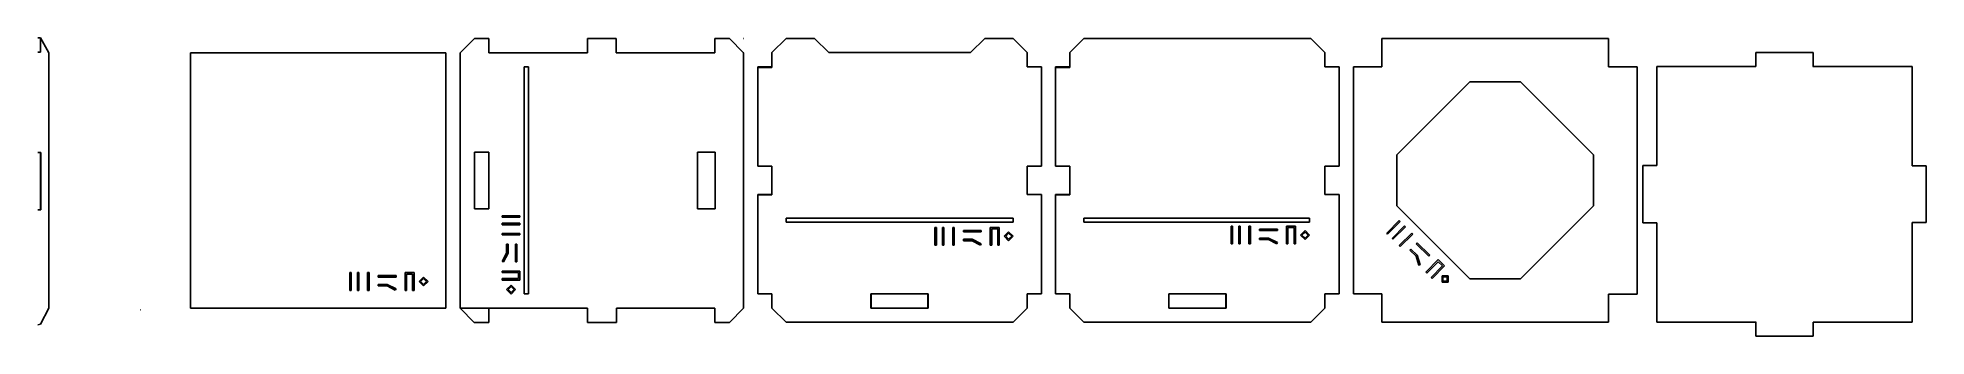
# Model space of a CAD drawing. Extents: x -844 to 720, y -191 to 56.
import ezdxf

# ---------------------------------------------------------------- set-up
doc = ezdxf.new("R2010")
doc.units = 0
doc.layers.get('0').update_dxf_attribs({"linetype": 'CONTINUOUS'})

msp = doc.modelspace()

# ---------------------------------------------------------------- linework, layer by layer
for p, q in [((-841.3, 55.4), (-843.5, 55.5)), ((-841.3, 55.4), (-841.3, 43.6)), ((-841.3, 55.4), (-834.4, 43.2)), ((-482, 54.9), (-494, 43.2)), ((-482, 54.9), (-470.3, 54.9)), ((-470.3, 54.9), (-470.3, 43.2)), ((-388.5, 54.9), (-388.5, 43.2)), ((-388.5, 54.9), (-364.9, 54.9)), ((-364.9, 54.9), (-364.9, 43.2)), ((-283, 54.9), (-271, 54.9)), ((-283, 54.9), (-283, 43.2)), ((-259.3, 43.2), (-271, 54.9)), ((-259.3, 54.9), (-259, 54.9)), ((-224, 55.1), (-235.8, 43.3)), ((-224, 55.1), (-200.6, 55.1)), ((-200.6, 55.1), (-188.8, 43.3)), ((-59.7, 55.1), (-71.5, 43.3)), ((-59.7, 55.1), (-36.3, 55.1)), ((-36.3, 55.1), (-24.5, 43.3)), ((22.4, 55.1), (10.7, 43.3)), ((22.4, 55.1), (210.2, 55.1)), ((210.2, 55.1), (221.9, 43.3)), ((456.7, 55.1), (268.9, 55.1)), ((268.9, 55.1), (268.9, 31.6)), ((456.7, 31.6), (456.7, 55.1)), ((-841.3, 43.6), (-843.5, 43.7)), ((-834.4, 43.2), (-834.4, -168.1)), ((-717, 43.2), (-717, -168.1)), ((-505.7, 43.2), (-717, 43.2)), ((-505.7, 43.2), (-505.7, -168.1)), ((-494, 43.2), (-494, -168.1)), ((-470.3, 43.2), (-388.5, 43.2)), ((-440.9, -156.3), (-440.9, 31.5)), ((-437.4, 31.5), (-440.9, 31.5)), ((-437.4, 31.5), (-437.4, -156.3)), ((-364.9, 43.2), (-283, 43.2)), ((-259.3, 43.2), (-259.3, -168.1)), ((-259.3, 43.2), (-259, 43.2)), ((-247.5, 31.1), (-247.5, 31.6)), ((-247.5, 31.6), (-235.8, 31.6)), ((-235.8, 31.6), (-235.8, 43.3)), ((-235.8, 31.1), (-235.8, 31.6)), ((-188.8, 43.3), (-71.5, 43.3)), ((-24.5, 31.6), (-24.5, 43.3)), ((-12.8, 31.6), (-24.5, 31.6)), ((-12.8, -50.6), (-12.8, 31.6)), ((-1, 31.1), (-1, 31.6)), ((-1, 31.6), (10.7, 31.6)), ((10.7, 31.6), (10.7, 43.3)), ((10.7, 31.1), (10.7, 31.6)), ((221.9, 31.6), (221.9, 43.3)), ((233.7, 31.6), (221.9, 31.6)), ((233.7, -50.6), (233.7, 31.6)), ((245.4, 31.6), (245.4, -156.2)), ((268.9, 31.6), (245.4, 31.6)), ((456.7, 31.6), (480.2, 31.6)), ((480.2, -156.5), (480.2, 31.6)), ((578.5, 31.8), (496.6, 31.8)), ((496.6, 31.8), (496.6, -50.1)), ((578.5, 43.5), (578.5, 31.8)), ((625.9, 43.5), (578.5, 43.5)), ((625.9, 31.8), (625.7, 31.8)), ((625.9, 43.5), (625.9, 31.8)), ((707.9, 31.8), (625.9, 31.8)), ((707.9, -50.4), (707.9, 31.8)), ((-247.5, -50.5), (-247.5, 31.1)), ((-247.5, 31.1), (-235.8, 31.1)), ((-1, -50.5), (-1, 31.1)), ((-1, 31.1), (10.7, 31.1)), ((341.7, 19.1), (281.4, -41.3)), ((383.8, 19.1), (341.7, 19.1)), ((383.8, 19.1), (444.2, -41.3)), ((-843.5, -39.4), (-841.3, -39.3)), ((-841.3, -39.3), (-843.5, -39.4)), ((-841.3, -39.3), (-841, -39.3)), ((-841.3, -86.6), (-841.3, -39.3)), ((-841.3, -86.6), (-841.3, -39.3)), ((-841.3, -39.3), (-841, -39.3)), ((-841, -86.6), (-841, -39.3)), ((-841, -39.3), (-841, -86.6)), ((-470.3, -39), (-482, -39)), ((-482, -85.9), (-482, -39)), ((-470.3, -39), (-470.3, -85.9)), ((-297.5, -39), (-297.5, -85.9)), ((-297.5, -39), (-282.9, -39)), ((-282.8, -85.9), (-282.9, -39)), ((281.4, -83.3), (281.4, -41.3)), ((444.2, -83.3), (444.2, -41.3)), ((-235.8, -50.6), (-247.5, -50.5)), ((-235.8, -50.6), (-235.8, -74)), ((-12.8, -50.6), (-24.5, -50.6)), ((-24.5, -74), (-24.5, -50.6)), ((10.7, -50.6), (-1, -50.5)), ((10.7, -50.6), (10.7, -74)), ((233.7, -50.6), (221.9, -50.6)), ((221.9, -74), (221.9, -50.6)), ((484.9, -50.1), (484.9, -97.5)), ((484.9, -50.1), (496.6, -50.1)), ((719.6, -50.4), (707.9, -50.4)), ((719.6, -97.3), (719.6, -50.4)), ((-247.5, -74), (-235.8, -74)), ((-247.5, -74.2), (-247.5, -74)), ((-247.5, -156.2), (-247.5, -74.2)), ((-247.5, -74.2), (-235.8, -74.2)), ((-235.8, -74.2), (-235.8, -74)), ((-12.8, -74), (-24.5, -74)), ((-12.8, -156.2), (-12.8, -74)), ((-1, -74), (10.7, -74)), ((-1, -74.2), (-1, -74)), ((-1, -156.2), (-1, -74.2)), ((-1, -74.2), (10.7, -74.2)), ((10.7, -74.2), (10.7, -74)), ((233.7, -74), (221.9, -74)), ((233.7, -156.2), (233.7, -74)), ((-841.3, -86.6), (-843.5, -86.8)), ((-841.3, -86.6), (-843.5, -86.8)), ((-841.3, -86.6), (-841, -86.6)), ((-841, -86.6), (-841.3, -86.6)), ((-482, -85.9), (-470.3, -85.9)), ((-459.2, -92.8), (-459.2, -91.7)), ((-459.2, -91.7), (-444.5, -91.7)), ((-444.5, -92.8), (-459.2, -92.8)), ((-444.5, -91.7), (-444.5, -92.8)), ((-297.5, -85.9), (-282.8, -85.9)), ((-224, -97), (-224, -93.5)), ((-224, -93.5), (-36.3, -93.5)), ((-36.3, -93.5), (-36.3, -97)), ((209, -93.5), (22.4, -93.5)), ((22.4, -93.5), (22.4, -97)), ((209, -97), (209, -93.5)), ((281.4, -83.3), (341.7, -143.7)), ((444.2, -83.3), (383.8, -143.7)), ((-459.2, -97.8), (-444.5, -97.8)), ((-459.2, -99), (-459.2, -97.8)), ((-444.5, -99), (-459.2, -99)), ((-459.2, -107.5), (-459.2, -106.3)), ((-459.2, -106.3), (-444.5, -106.3)), ((-444.5, -107.5), (-459.2, -107.5)), ((-444.5, -97.8), (-444.5, -99)), ((-444.5, -106.3), (-444.5, -107.5)), ((-36.3, -97), (-224, -97)), ((-100.9, -101.3), (-99.7, -101.3)), ((-100.9, -116), (-100.9, -101.3)), ((-99.7, -101.3), (-99.7, -116)), ((-94.7, -101.3), (-93.5, -101.3)), ((-94.7, -116), (-94.7, -101.3)), ((-93.5, -101.3), (-93.5, -116)), ((-86.2, -116), (-86.2, -101.3)), ((-86.2, -101.3), (-85, -101.3)), ((-85, -101.3), (-85, -116)), ((-77.4, -105), (-77.4, -103.8)), ((-77.4, -103.8), (-62.7, -103.8)), ((-62.7, -105), (-77.4, -105)), ((-62.7, -103.8), (-62.7, -105)), ((-55.1, -101.3), (-47.8, -101.3)), ((-55.1, -116), (-55.1, -101.3)), ((-48.9, -102.5), (-53.9, -102.5)), ((-53.9, -102.5), (-53.9, -116)), ((-48.9, -116), (-48.9, -102.5)), ((-47.8, -101.3), (-47.8, -116)), ((-43.5, -108.6), (-39.9, -105)), ((-39.9, -112.3), (-43.5, -108.6)), ((-39.9, -106.1), (-42.3, -108.6)), ((-39.9, -111.1), (-42.3, -108.6)), ((-36.2, -108.6), (-39.9, -105)), ((-37.4, -108.6), (-39.9, -106.1)), ((-39.9, -112.3), (-36.2, -108.6)), ((-39.9, -111.1), (-37.4, -108.6)), ((22.4, -97), (209, -97)), ((144.3, -100.3), (145.5, -100.3)), ((144.3, -114.9), (144.3, -100.3)), ((145.5, -100.3), (145.5, -114.9)), ((150.5, -100.3), (151.7, -100.3)), ((150.5, -114.9), (150.5, -100.3)), ((151.7, -100.3), (151.7, -114.9)), ((159, -100.3), (160.2, -100.3)), ((159, -114.9), (159, -100.3)), ((160.2, -100.3), (160.2, -114.9)), ((167.8, -102.8), (182.5, -102.8)), ((167.8, -103.9), (167.8, -102.8)), ((182.5, -103.9), (167.8, -103.9)), ((182.5, -102.8), (182.5, -103.9)), ((190.1, -100.3), (197.5, -100.3)), ((190.1, -114.9), (190.1, -100.3)), ((196.3, -101.4), (191.3, -101.4)), ((191.3, -101.4), (191.3, -114.9)), ((196.3, -114.9), (196.3, -101.4)), ((197.5, -100.3), (197.5, -114.9)), ((201.7, -107.6), (205.4, -103.9)), ((205.4, -111.3), (201.7, -107.6)), ((205.4, -105.1), (202.9, -107.6)), ((205.4, -110.1), (202.9, -107.6)), ((209, -107.6), (205.4, -103.9)), ((207.9, -107.6), (205.4, -105.1)), ((205.4, -111.3), (209, -107.6)), ((205.4, -110.1), (207.9, -107.6)), ((273, -105.9), (283.4, -95.6)), ((273.8, -106.8), (273, -105.9)), ((284.2, -96.4), (273.8, -106.8)), ((277.4, -110.3), (287.7, -99.9)), ((288.6, -100.8), (278.2, -111.1)), ((283.4, -95.6), (284.2, -96.4)), ((283.4, -116.3), (293.8, -105.9)), ((294.6, -106.8), (284.2, -117.1)), ((287.7, -99.9), (288.6, -100.8)), ((293.8, -105.9), (294.6, -106.8)), ((484.9, -97.5), (496.6, -97.5)), ((496.6, -97.5), (496.6, -179.5)), ((707.9, -97.3), (719.6, -97.3)), ((707.9, -179.5), (707.9, -97.3)), ((-459, -129.3), (-455.5, -122.5)), ((-458, -129.8), (-454.3, -122.5)), ((-455.5, -115.1), (-454.3, -115.1)), ((-455.5, -122.5), (-455.5, -115.1)), ((-454.3, -115.1), (-454.3, -122.5)), ((-448.2, -115.1), (-447, -115.1)), ((-448.2, -129.8), (-448.2, -115.1)), ((-447, -115.1), (-447, -129.8)), ((-99.7, -116), (-100.9, -116)), ((-93.5, -116), (-94.7, -116)), ((-85, -116), (-86.2, -116)), ((-77.4, -112.3), (-77.4, -111.1)), ((-77.4, -111.1), (-70.1, -111.1)), ((-70.1, -112.3), (-77.4, -112.3)), ((-62.7, -114.8), (-70.1, -111.1)), ((-63.3, -115.8), (-70.1, -112.3)), ((-63.3, -115.8), (-62.7, -114.8)), ((-53.9, -116), (-55.1, -116)), ((-47.8, -116), (-48.9, -116)), ((145.5, -114.9), (144.3, -114.9)), ((151.7, -114.9), (150.5, -114.9)), ((160.2, -114.9), (159, -114.9)), ((167.8, -110.1), (175.2, -110.1)), ((167.8, -111.3), (167.8, -110.1)), ((175.2, -111.3), (167.8, -111.3)), ((182.5, -113.8), (175.2, -110.1)), ((182, -114.8), (175.2, -111.3)), ((182, -114.8), (182.5, -113.8)), ((191.3, -114.9), (190.1, -114.9)), ((197.5, -114.9), (196.3, -114.9)), ((278.2, -111.1), (277.4, -110.3)), ((284.2, -117.1), (283.4, -116.3)), ((292.2, -120), (293, -119.1)), ((297.4, -125.1), (292.2, -120)), ((293, -119.1), (298.2, -124.3)), ((297.4, -114.8), (298.2, -113.9)), ((307.8, -125.1), (297.4, -114.8)), ((298.2, -113.9), (308.6, -124.3)), ((300.8, -132.1), (298.2, -124.3)), ((308.6, -124.3), (307.8, -125.1)), ((-585.2, -153.3), (-585.2, -138.6)), ((-585.2, -138.6), (-584, -138.6)), ((-584, -138.6), (-584, -153.3)), ((-579, -153.3), (-579, -138.6)), ((-579, -138.6), (-577.9, -138.6)), ((-577.9, -138.6), (-577.9, -153.3)), ((-570.5, -153.3), (-570.5, -138.6)), ((-570.5, -138.6), (-569.3, -138.6)), ((-569.3, -138.6), (-569.3, -153.3)), ((-539.4, -153.3), (-539.4, -138.6)), ((-539.4, -138.6), (-532.1, -138.6)), ((-538.2, -139.8), (-538.2, -153.3)), ((-533.3, -139.8), (-538.2, -139.8)), ((-533.3, -153.3), (-533.3, -139.8)), ((-532.1, -138.6), (-532.1, -153.3)), ((-459.2, -138.6), (-459.2, -137.5)), ((-459.2, -137.5), (-444.5, -137.5)), ((-445.7, -138.6), (-459.2, -138.6)), ((-459, -129.3), (-458, -129.8)), ((-447, -129.8), (-448.2, -129.8)), ((-445.7, -143.6), (-445.7, -138.6)), ((-444.5, -137.5), (-444.5, -144.8)), ((299.7, -132.5), (297.4, -125.1)), ((299.7, -132.5), (300.8, -132.1)), ((305.4, -138.3), (315.7, -127.9)), ((306.2, -139.1), (305.4, -138.3)), ((315.7, -129.6), (306.2, -139.1)), ((309.7, -142.7), (319.3, -133.1)), ((320.9, -133.1), (310.6, -143.5)), ((315.7, -127.9), (320.9, -133.1)), ((319.3, -133.1), (315.7, -129.6)), ((-584, -153.3), (-585.2, -153.3)), ((-577.9, -153.3), (-579, -153.3)), ((-569.3, -153.3), (-570.5, -153.3)), ((-561.7, -141.1), (-547, -141.1)), ((-561.7, -142.3), (-561.7, -141.1)), ((-547, -142.3), (-561.7, -142.3)), ((-561.7, -148.5), (-554.4, -148.5)), ((-561.7, -149.6), (-561.7, -148.5)), ((-554.4, -149.6), (-561.7, -149.6)), ((-547, -152.1), (-554.4, -148.5)), ((-547.6, -153.2), (-554.4, -149.6)), ((-547.6, -153.2), (-547, -152.1)), ((-547, -141.1), (-547, -142.3)), ((-538.2, -153.3), (-539.4, -153.3)), ((-532.1, -153.3), (-533.3, -153.3)), ((-527.8, -146), (-524.2, -142.3)), ((-524.2, -149.6), (-527.8, -146)), ((-524.2, -143.5), (-526.7, -146)), ((-524.2, -148.5), (-526.7, -146)), ((-520.5, -146), (-524.2, -142.3)), ((-521.7, -146), (-524.2, -143.5)), ((-524.2, -148.5), (-521.7, -146)), ((-524.2, -149.6), (-520.5, -146)), ((-459.2, -144.8), (-459.2, -143.6)), ((-459.2, -143.6), (-445.7, -143.6)), ((-444.5, -144.8), (-459.2, -144.8)), ((-455.5, -152.7), (-451.8, -149)), ((-455.5, -152.7), (-451.8, -156.4)), ((-454.3, -152.7), (-451.8, -150.2)), ((-454.3, -152.7), (-451.8, -155.2)), ((-451.8, -149), (-448.2, -152.7)), ((-449.3, -152.7), (-451.8, -150.2)), ((-451.8, -155.2), (-449.3, -152.7)), ((-451.8, -156.4), (-448.2, -152.7)), ((-247.5, -156.2), (-235.8, -156.2)), ((-235.8, -167.9), (-235.8, -156.2)), ((-153.9, -156.2), (-153.9, -167.9)), ((-153.6, -156.2), (-153.9, -156.2)), ((-153.6, -167.9), (-153.6, -156.2)), ((-106.7, -156.2), (-153.6, -156.2)), ((-106.7, -156.2), (-106.7, -167.9)), ((-106.4, -156.2), (-106.7, -156.2)), ((-106.4, -167.9), (-106.4, -156.2)), ((-12.8, -156.2), (-24.5, -156.2)), ((-24.5, -167.9), (-24.5, -156.2)), ((-1, -156.2), (10.7, -156.2)), ((10.7, -167.9), (10.7, -156.2)), ((92.6, -156.2), (92.6, -167.9)), ((92.8, -156.2), (92.6, -156.2)), ((92.8, -167.9), (92.8, -156.2)), ((139.8, -156.2), (92.8, -156.2)), ((139.8, -156.2), (139.8, -167.9)), ((140, -156.2), (139.8, -156.2)), ((140, -167.9), (140, -156.2)), ((233.7, -156.2), (221.9, -156.2)), ((221.9, -167.9), (221.9, -156.2)), ((268.9, -156.2), (245.4, -156.2)), ((268.9, -156.2), (268.9, -179.7)), ((310.6, -143.5), (309.7, -142.7)), ((318.8, -146.5), (318.8, -141.3)), ((318.8, -141.3), (323.9, -141.3)), ((318.8, -146.5), (323.9, -146.5)), ((323.1, -142.2), (319.6, -142.2)), ((319.6, -145.7), (319.6, -142.2)), ((319.6, -145.7), (323.1, -145.7)), ((323.1, -145.7), (323.1, -142.2)), ((323.9, -146.5), (323.9, -141.3)), ((383.8, -143.7), (341.7, -143.7)), ((-841.2, -181.3), (-834.4, -168.1)), ((-758.7, -169.5), (-758.5, -169.5)), ((-717, -168.1), (-505.7, -168.1)), ((-482.3, -179.8), (-494, -168.1)), ((-494, -168.1), (-470.3, -168.1)), ((-470.3, -179.8), (-470.3, -168.1)), ((-470.3, -168.1), (-388.5, -168.1)), ((-440.9, -156.3), (-437.4, -156.3)), ((-388.5, -179.8), (-388.5, -168.1)), ((-364.6, -179.8), (-364.6, -168.1)), ((-364.6, -168.1), (-283, -168.1)), ((-283, -179.8), (-283, -168.1)), ((-271, -179.8), (-259.3, -168.1)), ((-235.8, -167.9), (-224, -179.7)), ((-153.9, -167.9), (-153.6, -167.9)), ((-106.7, -167.9), (-153.6, -167.9)), ((-106.7, -167.9), (-106.4, -167.9)), ((-36.3, -179.7), (-24.5, -167.9)), ((10.7, -167.9), (22.4, -179.7)), ((92.6, -167.9), (92.8, -167.9)), ((139.8, -167.9), (92.8, -167.9)), ((139.8, -167.9), (140, -167.9)), ((210.2, -179.7), (221.9, -167.9)), ((456.7, -156.5), (480.2, -156.5)), ((456.7, -179.7), (456.7, -156.5)), ((-841.2, -181.3), (-843.5, -181.8)), ((-482.3, -179.8), (-470.3, -179.8)), ((-388.5, -179.8), (-364.6, -179.8)), ((-283, -179.8), (-271, -179.8)), ((-224, -179.7), (-36.3, -179.7)), ((22.4, -179.7), (210.2, -179.7)), ((268.9, -179.7), (456.7, -179.7)), ((496.6, -179.5), (578.5, -179.5)), ((578.5, -191.2), (578.5, -179.5)), ((578.5, -179.5), (578.7, -179.5)), ((625.9, -179.5), (625.9, -191.2)), ((625.9, -179.5), (707.9, -179.5)), ((578.5, -191.2), (625.9, -191.2))]:
    msp.add_line(p, q)

doc.saveas('drawing.dxf')
